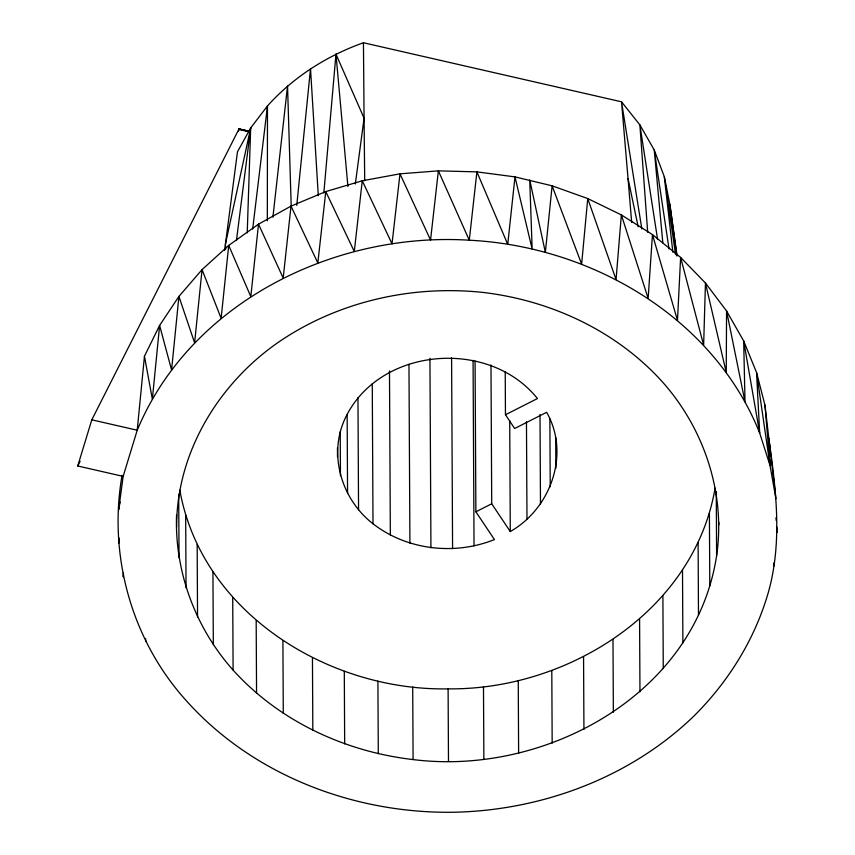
<?xml version="1.0" encoding="UTF-8"?>
<svg xmlns="http://www.w3.org/2000/svg" width="855" height="855" viewBox="0 0 855 855"><rect width="100%" height="100%" fill="white"/><g stroke="black" fill="none" stroke-linecap="round" stroke-linejoin="round"><path stroke-width="1.28" d="M267.337 220.782L267.476 105.924C293.436 77.035 326.941 55.735 363.45 42.75L621.521 101.809L639.882 124.894L654.246 150.031L664.303 176.696L669.85 204.345L677.085 255.837M768.784 441.041L768.837 438.465C776.361 491.572 783.105 546.73 766.369 598.895C752.293 643.462 726.611 683.679 693.48 716.49C629.654 777.868 541.61 810.444 453.642 812.25C353.66 813.746 251.669 774.854 184.862 699.091C131.21 638.792 108.125 554.745 122.062 475.38M123.366 572.903L123.248 576.89L123.526 574.271M247.234 232.859L250.675 127.983L267.476 105.924L252.674 229.044M490.984 364.978L491.711 503.787L510.285 531.543C550.759 508.618 570.445 453.877 546.644 412.313L514.657 428.494L505.455 414.75L505.23 372.043M475.081 360.981L475.872 511.803L494.457 539.558C454.742 555.536 407.033 550.192 373.004 523.773C342.246 500.015 328.438 456.249 344.394 420.062C377.002 347.098 488.515 337.255 537.442 398.569L505.455 414.75M176.622 526.979C176.365 451.44 220.109 380.988 282.086 339.756C340.664 301.013 412.741 285.068 482.359 292.357C550.299 300.212 616.198 330.703 662.347 381.811C704.092 428.676 725.81 493.196 716.608 555.707C695.489 694.816 544.902 776.212 413.093 759.571C345.153 751.727 279.243 721.235 233.105 670.128C195.485 627.88 174.527 571.728 176.558 515.095M323.842 193.006L335.972 54.154L364.07 118.182L364.711 180.694M764.969 405.163L770.013 465.451L759.668 433.025L756.547 372.513L770.013 465.451L775.913 498.711L764.969 405.163L756.547 372.513L743.679 340.963L726.568 310.996L705.45 283.016L680.623 257.441L652.461 234.623L621.35 214.904L587.738 198.563L552.116 185.824L514.988 176.889L476.887 171.876L438.369 170.85L399.98 173.832L362.264 180.779L325.776 191.595L291.021 206.119L258.52 224.149L228.723 245.417L202.058 269.624L178.919 296.429L159.618 325.434L144.452 356.225L137.228 430.215L123.152 476.374L118.642 509.815L120.117 501.938M296.76 205.403L310.515 68.667L318.295 195.645M118.674 543.47L119.208 538.169M272.905 217.191L287.537 86.024L291.234 206.76M236.45 240.533L250.675 127.983L237.466 151.816L224.609 250.494M355.327 184.017L364.07 118.182L363.45 42.75M250.675 127.983L225.464 243.91L225.592 249.254M179.828 490.129C201.641 613.035 328.865 691.161 448.106 688.852C567.399 690.263 694.057 611.207 715.09 488.141M238.524 131.136L239.005 128.913L249.404 131.253M123.152 476.374L77.73 465.986L91.806 419.826L239.005 128.913M77.73 465.986L80.135 461.23M475.872 511.803L491.711 503.787M249.297 131.36L238.876 129.009L248.923 131.51M238.663 129.394L248.826 131.681M91.806 419.826L137.228 430.215C190.494 302.093 334.861 231.716 469.288 240.212C590.923 246.197 713.465 317.034 759.668 433.025L743.679 340.963L745.015 401.882L726.568 310.996L726.248 372.459L705.45 283.016L703.633 345.153L680.623 257.441L677.481 320.347L652.461 234.623L648.154 298.384L621.35 214.904L616.06 279.564L587.738 198.563L581.635 264.152L552.116 185.824L545.362 252.353L529.737 179.945L532.152 249.072L514.988 176.889L507.742 244.338L476.887 171.876L469.288 240.212L438.369 170.85L430.546 240.041L399.98 173.832L392.028 243.814L362.264 180.779L354.291 251.498L325.776 191.595L317.836 262.966L291.021 206.119L283.187 278.067L258.52 224.149L250.804 296.589L228.723 245.417L221.135 318.295L202.058 269.624L194.609 342.855L178.919 296.429L171.577 369.959L159.618 325.434L152.361 399.21L144.452 356.225M641.838 228.937L621.521 101.809L628.04 178.588L638.161 226.757M773.593 563.306L774.074 565.892L773.903 563.253M657.57 239.293L639.882 124.894L647.673 232.207M776.671 528.411L777.27 532.344L776.789 527.054M669.016 248.869L654.246 150.031L662.807 242.713M675.568 254.544L664.303 176.696L672.874 252.268M676.829 255.827L669.85 204.345L670.064 210.725M768.837 438.465L769.671 447.721M769.906 450.371L770.376 455.662M770.74 459.627L771.092 463.592M775.966 517.799L776.201 520.449M335.972 54.154L347.921 186.486M628.04 178.588L631.685 222.471M145.607 638.503L145.745 641.164M718.82 522.32L718.831 524.959M716.394 491.593L716.415 494.233M716.276 492.341L716.608 555.707M709.404 513.342L709.789 585.942M698.108 542.551L698.482 615.151M682.504 570.232L682.889 642.842M662.892 595.924L663.266 668.524M639.583 619.17L639.957 691.77M612.982 639.572L613.366 712.183M583.559 656.8L583.933 729.401M555.707 437.61L555.868 468.316M551.796 670.544L552.17 743.145M549.872 418.726L550.235 486.794M540.007 414.515L540.478 503.937M526.466 421.633L526.979 519.06M518.248 680.569L518.622 753.17M509.708 420.767L510.285 531.543M483.481 686.704L483.866 759.315M473.072 360.425L474.033 545.939M451.59 357.86L452.584 548.718M448.106 688.852L448.48 761.463M429.937 358.256L430.931 547.777M412.709 686.971L413.093 759.571M408.968 364.326L409.908 543.171M389.485 370.899L390.35 535.07M377.91 681.093L378.295 753.693M372.267 383.639L373.004 523.773M357.967 397.639L358.555 509.751M347.151 414.782L347.568 493.527M344.298 671.314L344.672 743.925M340.226 431.69L340.461 475.733M337.458 447.731L337.511 457.072M312.449 657.805L312.823 730.416M282.909 640.801L283.283 713.412M256.179 620.591L256.564 693.202M232.72 597.517L233.105 670.128M212.938 571.984L213.323 644.585M197.163 544.411L197.548 617.021M185.674 515.287L186.048 587.887M178.706 494.34L179.037 557.706"/></g></svg>
